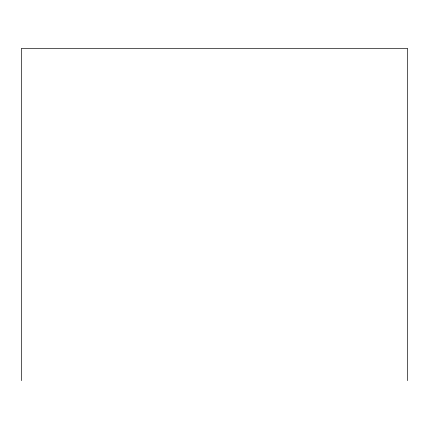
<?xml version="1.0" encoding="UTF-8"?>
<svg xmlns="http://www.w3.org/2000/svg" width="429" height="429" viewBox="0 0 429 429"><rect width="100%" height="100%" fill="white"/><g stroke="black" fill="none" stroke-linecap="round" stroke-linejoin="round"><path stroke-width="0.64" d="M407.55 380.636L407.55 48.364L21.45 48.364L21.45 380.636"/></g></svg>
